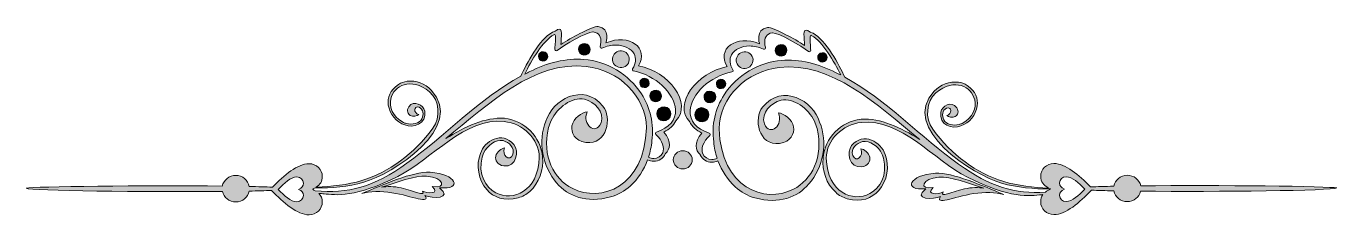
# Model space of a CAD drawing. Header units: inches. Extents: x -637 to 1232, y 286 to 555.
import ezdxf

# ---------------------------------------------------------------- set-up
doc = ezdxf.new("R2010")
doc.units = ezdxf.units.IN
doc.header["$MEASUREMENT"] = 0
doc.layers.add('图层 1', color=7, linetype='Continuous')

# ---------------------------------------------------------------- blocks, each defined once
blk = doc.blocks.new('block 2')
at = {"layer": '图层 1', "true_color": 0xffffff}
h = blk.add_hatch(color=7, dxfattribs=at)
h.dxf.hatch_style = 2
edge = h.paths.add_edge_path()
edge.add_spline(control_points=[(289.5, 420.1), (313.4, 445.5), (279.7, 490.6), (236.1, 499), (251.8, 523.5), (223.3, 546), (189.8, 531.4), (189.8, 531.4), (196.6, 552.2), (178.5, 554.7), (174.3, 555.3), (163.4, 550.5), (152.5, 544.7), (143.2, 540.1), (132.8, 534.1), (125.5, 529.3), (125.9, 539.1), (129, 554.9), (120.8, 550.5), (119.4, 549.7), (117.9, 548.7), (116.4, 547.6), (115.5, 547.5), (114.4, 547.3), (113.3, 546.7), (95.5, 537), (75.9, 501.4), (68.4, 484.1), (10.4, 453), (-42.3, 396.3), (-94.1, 360), (-141.1, 325.5), (-178.6, 316.2), (-224.9, 320.5), (-226.1, 321.2), (-227.4, 322), (-228.8, 322.7), (-227.5, 323.3), (-226.3, 324), (-225.2, 324.6), (-201.5, 324.2), (-178.2, 326.4), (-155.6, 332.7), (-115.8, 343.7), (-8.9, 411.7), (-59.5, 464), (-68.2, 473), (-81.3, 478.4), (-93.9, 476.8), (-98.3, 476.2), (-102.6, 474.6), (-106.3, 472.2), (-118.5, 463.9), (-122.2, 453.1), (-120.7, 442.8), (-119, 430.5), (-109.2, 418.1), (-97.3, 414.5), (-97.3, 414.5), (-97.3, 414.5), (-97.3, 414.5), (-85.5, 408.9), (-65.6, 416.1), (-68.8, 434.1), (-70.2, 442.4), (-84.4, 450.9), (-91.5, 440.4), (-95.2, 434.8), (-92.7, 429.8), (-89.5, 427.8), (-85.6, 425.4), (-79.4, 427.2), (-77.3, 429.2), (-85, 431.6), (-85, 442.2), (-76.9, 439.7), (-70.5, 437), (-70.1, 428.7), (-72.8, 423.2), (-76.5, 416.5), (-86.8, 414.4), (-95, 416.4), (-96.4, 416.9), (-97.8, 417.4), (-99.1, 418), (-114.7, 426), (-119.9, 440.1), (-117.1, 451.8), (-112.7, 470.3), (-89, 483.5), (-61.8, 461.8), (-47.8, 449.1), (-46, 425.3), (-57.2, 409.8), (-84.4, 372.4), (-119.4, 347.5), (-158.4, 335.2), (-179.2, 328.7), (-201.6, 326.8), (-223.5, 325.7), (-217.8, 329.4), (-214.9, 333.7), (-214.9, 340.9), (-214.9, 350.9), (-223.2, 359.1), (-233.5, 359.1), (-251, 359.1), (-268.5, 342.9), (-286.1, 325.7), (-295.4, 326.1), (-306.6, 326.4), (-319.1, 326.7), (-320.7, 335.6), (-328.6, 342.4), (-338.3, 342.4), (-347.8, 342.4), (-355.7, 335.9), (-357.5, 327.2), (-467.1, 328.4), (-627.6, 326.7), (-637.2, 324.1), (-630.8, 320.5), (-468.2, 318.5), (-357.4, 319.6), (-355.6, 311), (-347.7, 304.6), (-338.3, 304.6), (-328.7, 304.6), (-320.8, 311.3), (-319.1, 320.1), (-307.2, 320.3), (-296.5, 320.6), (-287.5, 321), (-269.5, 303.3), (-251.5, 286.2), (-233.5, 286.2), (-223.2, 286.2), (-214.9, 294.4), (-214.9, 304.5), (-214.9, 309.9), (-216.6, 313.7), (-219.9, 316.8), (-217.5, 316.6), (-215, 316.4), (-212.4, 316.2), (-212.5, 316.2), (-212.6, 316.2), (-212.8, 316.2), (-195.8, 314.2), (-167, 310.6), (-107, 341.1), (-58.3, 366), (-11.2, 425.7), (44.4, 419.4), (71.5, 416.4), (94.1, 395), (94.7, 368.2), (93, 318.7), (56.8, 305.3), (32.7, 317.7), (17.5, 325.5), (7.1, 344.2), (13, 368.5), (13.6, 370.4), (14.3, 372.4), (15.1, 374.4), (20.4, 385.1), (32.3, 394.3), (43, 392), (51.5, 389.8), (59.9, 381.8), (56.9, 372.3), (52.1, 361.3), (40.7, 371.2), (45.2, 381.7), (41.1, 381.3), (33.5, 376.2), (32.5, 369.8), (31.7, 364.4), (34.7, 357.1), (44.2, 356), (62.1, 353.8), (66.1, 377.1), (58.4, 386.3), (41.9, 406.4), (15.8, 391.6), (10.8, 373.8), (3.7, 357.5), (8, 335.5), (19.8, 322.2), (29.4, 311), (44.5, 305), (64.7, 310.5), (70.8, 312.2), (76.5, 315.4), (81.2, 319.6), (94.6, 331.7), (100.9, 350.9), (99.3, 368.6), (96.6, 397.5), (74.1, 420.6), (45, 423.9), (16.7, 425.6), (-10.7, 412.5), (-38.8, 394.9), (23.4, 445.5), (87.2, 506.2), (161.6, 497.9), (207.8, 492.7), (246.5, 456.2), (247.6, 410.2), (244.6, 325.8), (182.8, 302.8), (141.5, 324.1), (115.6, 337.4), (97.8, 369.3), (107.8, 410.8), (108.8, 414.1), (110.1, 417.5), (111.5, 420.9), (120.6, 439.2), (140.9, 455), (159.1, 451), (173.6, 447.3), (188.1, 433.5), (182.9, 417.3), (174.6, 398.5), (155.2, 415.4), (162.9, 433.3), (155.9, 432.6), (142.9, 424), (141.3, 413), (139.8, 403.9), (145, 391.4), (161.1, 389.4), (191.8, 385.7), (198.6, 425.5), (185.5, 441.3), (157.3, 475.6), (112.7, 450.2), (104.2, 419.8), (104.2, 419.8), (104.2, 419.8), (104.2, 419.8), (92, 392), (99.3, 354.4), (119.4, 331.7), (135.9, 312.6), (161.8, 302.3), (196.3, 311.8), (206.7, 314.6), (216.4, 320.1), (224.4, 327.3), (235.6, 337.4), (243.9, 350.4), (249.1, 364.6), (251.9, 363.3), (254.9, 362.6), (257.9, 362.6), (265.2, 362.6), (271.7, 366.7), (274.4, 373.2), (274.5, 373.3), (274.5, 373.4), (274.5, 373.6), (281.5, 379), (283.7, 390.5), (272.3, 404.3), (280.3, 408.4), (286.1, 413.7), (289.5, 420.1)], knot_values=[0, 0, 0, 0, 1, 1, 1, 2, 2, 2, 3, 3, 3, 4, 4, 4, 5, 5, 5, 6, 6, 6, 7, 7, 7, 8, 8, 8, 9, 9, 9, 10, 10, 10, 11, 11, 11, 12, 12, 12, 13, 13, 13, 14, 14, 14, 15, 15, 15, 16, 16, 16, 17, 17, 17, 18, 18, 18, 19, 19, 19, 20, 20, 20, 21, 21, 21, 22, 22, 22, 23, 23, 23, 24, 24, 24, 25, 25, 25, 26, 26, 26, 27, 27, 27, 28, 28, 28, 29, 29, 29, 30, 30, 30, 31, 31, 31, 32, 32, 32, 33, 33, 33, 34, 34, 34, 35, 35, 35, 36, 36, 36, 37, 37, 37, 38, 38, 38, 39, 39, 39, 40, 40, 40, 41, 41, 41, 42, 42, 42, 43, 43, 43, 44, 44, 44, 45, 45, 45, 46, 46, 46, 47, 47, 47, 48, 48, 48, 49, 49, 49, 50, 50, 50, 51, 51, 51, 52, 52, 52, 53, 53, 53, 54, 54, 54, 55, 55, 55, 56, 56, 56, 57, 57, 57, 58, 58, 58, 59, 59, 59, 60, 60, 60, 61, 61, 61, 62, 62, 62, 63, 63, 63, 64, 64, 64, 65, 65, 65, 66, 66, 66, 67, 67, 67, 68, 68, 68, 69, 69, 69, 70, 70, 70, 71, 71, 71, 72, 72, 72, 73, 73, 73, 74, 74, 74, 75, 75, 75, 76, 76, 76, 77, 77, 77, 78, 78, 78, 79, 79, 79, 80, 80, 80, 81, 81, 81, 82, 82, 82, 83, 83, 83, 84, 84, 84, 85, 85, 85, 86, 86, 86, 87, 87, 87, 88, 88, 88, 89, 89, 89, 90, 90, 90, 90], degree=3, periodic=1)
edge = h.paths.add_edge_path()
edge.add_spline(control_points=[(-241.9, 313.6), (-241.9, 308.8), (-246, 304.8), (-251, 304.8), (-260, 304.8), (-269, 313.6), (-278, 322.5), (-269, 331.3), (-260, 340.2), (-251, 340.2), (-246, 340.2), (-241.9, 336.2), (-241.9, 331.3), (-241.9, 326.9), (-244.2, 324.7), (-248.7, 322.5), (-244.2, 320.3), (-241.9, 318.1), (-241.9, 313.6)], knot_values=[0, 0, 0, 0, 1, 1, 1, 2, 2, 2, 3, 3, 3, 4, 4, 4, 5, 5, 5, 6, 6, 6, 6], degree=3, periodic=1)
edge = h.paths.add_edge_path()
edge.add_spline(control_points=[(261.8, 404.3), (261.1, 404.1), (260.6, 403.5), (260.4, 402.9), (260.3, 402.2), (260.5, 401.5), (261, 401), (270.2, 391.6), (273.8, 382), (270.7, 374.7), (268.7, 369.8), (263.6, 366.5), (257.9, 366.5), (255.4, 366.5), (252.8, 367.2), (250.4, 368.4), (252.9, 376), (254.5, 383.8), (255.3, 391.7), (258.4, 415.6), (253.3, 438.9), (240.3, 459), (222.3, 486.7), (190.9, 505.5), (158.3, 507.9), (133.4, 509.8), (105.1, 503.2), (81.2, 490.5), (78.8, 489.4), (76.4, 488.2), (74.1, 487.1), (82.9, 505.9), (100.4, 535.1), (115.2, 543.1), (116.1, 543.6), (116.5, 543.7), (116.9, 543.6), (118.4, 542), (117.8, 534.6), (117.4, 529.7), (117.1, 527.1), (116.9, 524.5), (116.9, 522.3), (116.9, 521.5), (117.3, 520.8), (118, 520.5), (118.7, 520.1), (119.5, 520.2), (120.1, 520.7), (129.9, 528.6), (162.5, 547.2), (171.1, 547.2), (171.3, 547.2), (171.5, 547.2), (171.6, 547.1), (175.8, 546.5), (178.8, 544.8), (180.5, 542.1), (184.4, 536), (181.4, 526.5), (181.3, 526.4), (181.1, 525.7), (181.3, 524.8), (181.9, 524.3), (182.5, 523.8), (183.3, 523.6), (184, 524), (190.8, 526.9), (197.6, 528.4), (204.2, 528.4), (215.7, 528.4), (225.5, 523.6), (229.8, 515.8), (233.3, 509.5), (232.6, 501.9), (227.8, 494.5), (227.5, 493.9), (227.4, 493.2), (227.7, 492.6), (227.9, 492), (228.5, 491.6), (229.1, 491.4), (260, 485.5), (287.3, 460.3), (288.9, 436.3), (289.8, 421.7), (280.2, 410.3), (261.8, 404.3)], knot_values=[0, 0, 0, 0, 1, 1, 1, 2, 2, 2, 3, 3, 3, 4, 4, 4, 5, 5, 5, 6, 6, 6, 7, 7, 7, 8, 8, 8, 9, 9, 9, 10, 10, 10, 11, 11, 11, 12, 12, 12, 13, 13, 13, 14, 14, 14, 15, 15, 15, 16, 16, 16, 17, 17, 17, 18, 18, 18, 19, 19, 19, 20, 20, 20, 21, 21, 21, 22, 22, 22, 23, 23, 23, 24, 24, 24, 25, 25, 25, 26, 26, 26, 27, 27, 27, 28, 28, 28, 29, 29, 29, 29], degree=3, periodic=1)
h = blk.add_hatch(color=7, dxfattribs=at)
h.dxf.hatch_style = 2
edge = h.paths.add_edge_path()
edge.add_spline(control_points=[(1232.2, 324.5), (1222.6, 327), (1062.1, 328.7), (952.5, 327.6), (950.7, 336.2), (942.8, 342.7), (933.3, 342.7), (923.6, 342.7), (915.7, 335.9), (914.1, 327), (901.6, 326.8), (890.4, 326.4), (881.1, 326.1), (863.5, 343.2), (846, 359.4), (828.5, 359.4), (818.2, 359.4), (809.9, 351.3), (809.9, 341.2), (809.9, 333), (813.7, 328.5), (821.2, 324.4), (799.7, 325.4), (777.6, 327.4), (757.1, 333.8), (718, 346.1), (683, 371), (655.8, 408.5), (644.6, 423.9), (646.4, 447.7), (660.4, 460.4), (687.6, 482.1), (711.3, 469), (715.8, 450.4), (718.6, 438.8), (713.4, 424.6), (697.7, 416.6), (696.4, 416.1), (695.1, 415.5), (693.6, 415.1), (685.5, 413), (675.1, 415.1), (671.5, 421.9), (668.7, 427.4), (669.1, 435.6), (675.6, 438.3), (683.7, 440.8), (683.6, 430.2), (675.9, 427.8), (678.1, 425.8), (684.2, 424.1), (688.1, 426.5), (691.3, 428.5), (693.8, 433.4), (690.1, 439), (683, 449.6), (668.8, 441), (667.4, 432.7), (664.3, 414.7), (684.1, 407.6), (695.9, 413.1), (695.9, 413.1), (695.9, 413.1), (695.9, 413.1), (707.9, 416.7), (717.6, 429.1), (719.3, 441.5), (720.9, 451.7), (717.1, 462.6), (704.9, 470.8), (701.2, 473.3), (696.9, 474.8), (692.5, 475.4), (679.9, 477), (666.8, 471.6), (658.1, 462.6), (607.6, 410.3), (714.4, 342.4), (754.2, 331.3), (776.7, 325.1), (799.8, 322.9), (823.4, 323.2), (823.5, 323.2), (823.7, 323.1), (823.8, 323), (820.9, 321.6), (818.6, 320.2), (816.6, 318.6), (773.5, 315.9), (737.4, 325.9), (692.8, 358.7), (640.9, 394.9), (588.3, 451.6), (530.3, 482.7), (522.8, 500), (503.2, 535.6), (485.3, 545.3), (484.2, 545.9), (483.2, 546.2), (482.2, 546.2), (480.7, 547.3), (479.2, 548.3), (477.8, 549.1), (469.6, 553.5), (472.7, 537.8), (473.1, 528), (465.8, 532.7), (455.6, 538.7), (446.3, 543.2), (435.3, 549.1), (424.4, 553.9), (420.2, 553.4), (402.1, 550.8), (408.8, 530), (408.8, 530), (375.3, 544.6), (346.8, 522.2), (362.6, 497.6), (319, 489.3), (285.2, 444.1), (309.2, 418.7), (312.5, 412.3), (318.3, 407), (326.4, 402.9), (314.9, 389.2), (317.1, 377.6), (324.1, 372.2), (324.2, 372.1), (324.2, 371.9), (324.2, 371.8), (326.9, 365.4), (333.4, 361.2), (340.7, 361.2), (340.7, 361.2), (340.7, 361.2), (340.7, 361.2), (343.7, 361.2), (346.7, 361.9), (349.5, 363.2), (354.8, 349.1), (363.1, 336), (374.2, 325.9), (382.2, 318.7), (391.9, 313.2), (402.3, 310.4), (436.9, 300.9), (462.8, 311.2), (479.2, 330.3), (499.4, 353), (506.6, 390.6), (494.5, 418.4), (494.5, 418.4), (494.5, 418.4), (494.5, 418.4), (486, 448.9), (441.3, 474.2), (413.1, 439.9), (400.1, 424.1), (406.8, 384.4), (437.5, 388.1), (453.7, 390), (458.8, 402.5), (457.4, 411.6), (455.7, 422.6), (442.7, 431.2), (435.7, 431.9), (443.4, 414.1), (424, 397.1), (415.7, 416), (410.6, 432.1), (425.1, 445.9), (439.6, 449.6), (457.7, 453.6), (478.1, 437.9), (487.1, 419.6), (488.6, 416.1), (489.8, 412.8), (490.8, 409.4), (500.8, 368), (483, 336), (457.1, 322.7), (415.9, 301.5), (354.1, 324.4), (351.1, 408.9), (352.2, 454.8), (390.9, 491.3), (437, 496.5), (511.4, 504.8), (575.2, 444.2), (637.5, 393.6), (609.3, 411.2), (581.9, 424.2), (553.6, 422.6), (524.5, 419.3), (502.1, 396.1), (499.4, 367.2), (497.7, 349.6), (504.1, 330.4), (517.5, 318.3), (522.1, 314), (527.8, 310.8), (533.9, 309.2), (554.1, 303.6), (569.3, 309.7), (578.9, 320.9), (590.7, 334.1), (594.9, 356.1), (587.8, 372.4), (587.8, 372.4), (587.8, 372.4), (587.8, 372.4), (582.8, 390.2), (556.7, 405), (540.2, 385), (532.6, 375.7), (536.5, 352.5), (554.5, 354.6), (563.9, 355.8), (566.9, 363.1), (566.1, 368.4), (565.1, 374.8), (557.5, 379.9), (553.4, 380.3), (557.9, 369.8), (546.6, 359.9), (541.7, 371), (538.7, 380.4), (547.2, 388.5), (555.7, 390.6), (566.3, 393), (578.2, 383.8), (583.5, 373), (584.4, 371), (585.1, 369.1), (585.7, 367.1), (591.5, 342.9), (581.1, 324.2), (566, 316.4), (541.8, 303.9), (505.7, 317.4), (503.9, 366.8), (504.5, 393.7), (527.2, 415), (554.2, 418.1), (609.9, 424.3), (656.9, 364.6), (705.7, 339.8), (765.6, 309.2), (794.5, 312.8), (811.4, 314.9), (811.1, 314.9), (810.8, 314.9), (810.5, 314.9), (811.3, 314.9), (812.1, 314.9), (812.9, 315), (810.9, 312.3), (809.9, 309), (809.9, 304.8), (809.9, 294.7), (818.2, 286.6), (828.5, 286.6), (846.5, 286.6), (864.5, 303.7), (882.5, 321.3), (891.5, 321), (902.2, 320.7), (914.1, 320.4), (915.8, 311.7), (923.7, 305), (933.3, 305), (942.7, 305), (950.6, 311.4), (952.4, 319.9), (1063.2, 318.8), (1225.8, 320.8), (1232.2, 324.5)], knot_values=[0, 0, 0, 0, 1, 1, 1, 2, 2, 2, 3, 3, 3, 4, 4, 4, 5, 5, 5, 6, 6, 6, 7, 7, 7, 8, 8, 8, 9, 9, 9, 10, 10, 10, 11, 11, 11, 12, 12, 12, 13, 13, 13, 14, 14, 14, 15, 15, 15, 16, 16, 16, 17, 17, 17, 18, 18, 18, 19, 19, 19, 20, 20, 20, 21, 21, 21, 22, 22, 22, 23, 23, 23, 24, 24, 24, 25, 25, 25, 26, 26, 26, 27, 27, 27, 28, 28, 28, 29, 29, 29, 30, 30, 30, 31, 31, 31, 32, 32, 32, 33, 33, 33, 34, 34, 34, 35, 35, 35, 36, 36, 36, 37, 37, 37, 38, 38, 38, 39, 39, 39, 40, 40, 40, 41, 41, 41, 42, 42, 42, 43, 43, 43, 44, 44, 44, 45, 45, 45, 46, 46, 46, 47, 47, 47, 48, 48, 48, 49, 49, 49, 50, 50, 50, 51, 51, 51, 52, 52, 52, 53, 53, 53, 54, 54, 54, 55, 55, 55, 56, 56, 56, 57, 57, 57, 58, 58, 58, 59, 59, 59, 60, 60, 60, 61, 61, 61, 62, 62, 62, 63, 63, 63, 64, 64, 64, 65, 65, 65, 66, 66, 66, 67, 67, 67, 68, 68, 68, 69, 69, 69, 70, 70, 70, 71, 71, 71, 72, 72, 72, 73, 73, 73, 74, 74, 74, 75, 75, 75, 76, 76, 76, 77, 77, 77, 78, 78, 78, 79, 79, 79, 80, 80, 80, 81, 81, 81, 82, 82, 82, 83, 83, 83, 84, 84, 84, 85, 85, 85, 86, 86, 86, 87, 87, 87, 88, 88, 88, 89, 89, 89, 90, 90, 90, 91, 91, 91, 92, 92, 92, 92], degree=3, periodic=1)
edge = h.paths.add_edge_path()
edge.add_spline(control_points=[(340.7, 365.2), (340.7, 365.2), (340.7, 365.2), (340.7, 365.2), (335, 365.2), (330, 368.4), (327.9, 373.3), (324.8, 380.7), (328.4, 390.3), (337.7, 399.6), (338.2, 400.1), (338.4, 400.8), (338.2, 401.5), (338, 402.2), (337.5, 402.7), (336.9, 402.9), (318.5, 408.9), (308.9, 420.3), (309.8, 434.9), (311.3, 458.9), (338.6, 484.1), (369.5, 490.1), (370.1, 490.2), (370.7, 490.6), (371, 491.2), (371.2, 491.9), (371.2, 492.6), (370.8, 493.1), (366.1, 500.5), (365.4, 508.1), (368.9, 514.5), (373.1, 522.2), (382.9, 527.1), (394.4, 527.1), (401, 527.1), (407.8, 525.6), (414.6, 522.6), (415.3, 522.3), (416.2, 522.4), (416.7, 522.9), (417.3, 523.5), (417.5, 524.3), (417.3, 525), (417.3, 525.1), (414.3, 534.6), (418.1, 540.7), (419.8, 543.5), (422.8, 545.2), (427, 545.8), (427.1, 545.8), (427.3, 545.8), (427.5, 545.8), (436.2, 545.8), (468.7, 527.2), (478.5, 519.3), (479.1, 518.9), (479.9, 518.8), (480.6, 519.1), (481.3, 519.4), (481.8, 520.2), (481.8, 520.9), (481.7, 523.1), (481.5, 525.7), (481.3, 528.4), (480.9, 533.3), (480.2, 540.6), (481.9, 542.3), (482.1, 542.3), (482.5, 542.2), (483.4, 541.8), (498.2, 533.8), (515.7, 504.5), (524.6, 485.7), (522.2, 486.9), (519.8, 488), (517.4, 489.1), (493.6, 501.8), (465.2, 508.5), (440.3, 506.6), (407.7, 504.1), (376.3, 485.4), (358.4, 457.6), (345.3, 437.5), (340.3, 414.2), (343.4, 390.2), (344.1, 382.4), (345.7, 374.6), (348.2, 367.1), (345.8, 365.9), (343.3, 365.2), (340.7, 365.2)], knot_values=[0, 0, 0, 0, 1, 1, 1, 2, 2, 2, 3, 3, 3, 4, 4, 4, 5, 5, 5, 6, 6, 6, 7, 7, 7, 8, 8, 8, 9, 9, 9, 10, 10, 10, 11, 11, 11, 12, 12, 12, 13, 13, 13, 14, 14, 14, 15, 15, 15, 16, 16, 16, 17, 17, 17, 18, 18, 18, 19, 19, 19, 20, 20, 20, 21, 21, 21, 22, 22, 22, 23, 23, 23, 24, 24, 24, 25, 25, 25, 26, 26, 26, 27, 27, 27, 28, 28, 28, 29, 29, 29, 30, 30, 30, 30], degree=3, periodic=1)
edge = h.paths.add_edge_path()
edge.add_spline(control_points=[(846, 305.2), (841, 305.2), (836.9, 309.1), (836.9, 314), (836.9, 318.4), (839.2, 320.6), (843.7, 322.8), (839.2, 325), (836.9, 327.2), (836.9, 331.7), (836.9, 336.5), (841, 340.5), (846, 340.5), (855, 340.5), (864, 331.7), (873, 322.8), (864, 314), (855, 305.2), (846, 305.2)], knot_values=[0, 0, 0, 0, 1, 1, 1, 2, 2, 2, 3, 3, 3, 4, 4, 4, 5, 5, 5, 6, 6, 6, 6], degree=3, periodic=1)
h = blk.add_hatch(color=7, dxfattribs=at)
h.dxf.hatch_style = 2
edge = h.paths.add_edge_path()
edge.add_spline(control_points=[(159.7, 530.7), (155, 531), (151, 527.6), (150.7, 522.9), (150.3, 518.3), (153.8, 514.3), (158.4, 514), (163, 513.6), (167, 517.1), (167.4, 521.7), (167.7, 526.3), (164.3, 530.3), (159.7, 530.7)], knot_values=[0, 0, 0, 0, 1, 1, 1, 2, 2, 2, 3, 3, 3, 4, 4, 4, 4], degree=3, periodic=1)
h = blk.add_hatch(color=7, dxfattribs=at)
h.dxf.hatch_style = 2
edge = h.paths.add_edge_path()
edge.add_spline(control_points=[(440.2, 512.6), (444.8, 513), (448.3, 517), (447.9, 521.6), (447.6, 526.2), (443.6, 529.7), (439, 529.3), (434.4, 529), (430.9, 524.9), (431.3, 520.3), (431.6, 515.7), (435.6, 512.3), (440.2, 512.6)], knot_values=[0, 0, 0, 0, 1, 1, 1, 2, 2, 2, 3, 3, 3, 4, 4, 4, 4], degree=3, periodic=1)
h = blk.add_hatch(color=7, dxfattribs=at)
h.dxf.hatch_style = 2
edge = h.paths.add_edge_path()
edge.add_spline(control_points=[(100.6, 518.9), (96.9, 519.1), (93.7, 516.4), (93.5, 512.7), (93.2, 509), (95.9, 505.8), (99.6, 505.5), (103.3, 505.2), (106.5, 508), (106.8, 511.7), (107.1, 515.4), (104.3, 518.6), (100.6, 518.9)], knot_values=[0, 0, 0, 0, 1, 1, 1, 2, 2, 2, 3, 3, 3, 4, 4, 4, 4], degree=3, periodic=1)
h = blk.add_hatch(color=7, dxfattribs=at)
h.dxf.hatch_style = 2
edge = h.paths.add_edge_path()
edge.add_spline(control_points=[(212, 520.1), (205.4, 520.6), (199.6, 515.7), (199.1, 509.1), (198.7, 502.5), (203.6, 496.8), (210.2, 496.3), (216.8, 495.8), (222.5, 500.7), (223, 507.3), (223.5, 513.9), (218.5, 519.7), (212, 520.1)], knot_values=[0, 0, 0, 0, 1, 1, 1, 2, 2, 2, 3, 3, 3, 4, 4, 4, 4], degree=3, periodic=1)
h = blk.add_hatch(color=7, dxfattribs=at)
h.dxf.hatch_style = 2
edge = h.paths.add_edge_path()
edge.add_spline(control_points=[(388.4, 494.9), (395, 495.4), (400, 501.2), (399.5, 507.7), (399, 514.3), (393.3, 519.3), (386.7, 518.8), (380.1, 518.3), (375.2, 512.5), (375.6, 506), (376.1, 499.4), (381.9, 494.4), (388.4, 494.9)], knot_values=[0, 0, 0, 0, 1, 1, 1, 2, 2, 2, 3, 3, 3, 4, 4, 4, 4], degree=3, periodic=1)
h = blk.add_hatch(color=7, dxfattribs=at)
h.dxf.hatch_style = 2
edge = h.paths.add_edge_path()
edge.add_spline(control_points=[(499, 504.1), (502.7, 504.4), (505.5, 507.6), (505.2, 511.3), (504.9, 515), (501.7, 517.8), (498, 517.5), (494.3, 517.2), (491.5, 514), (491.8, 510.3), (492.1, 506.6), (495.3, 503.8), (499, 504.1)], knot_values=[0, 0, 0, 0, 1, 1, 1, 2, 2, 2, 3, 3, 3, 4, 4, 4, 4], degree=3, periodic=1)
h = blk.add_hatch(color=7, dxfattribs=at)
h.dxf.hatch_style = 2
edge = h.paths.add_edge_path()
edge.add_spline(control_points=[(245.2, 481), (241.5, 481.3), (238.3, 478.5), (238, 474.8), (237.7, 471.1), (240.5, 467.9), (244.2, 467.7), (247.9, 467.4), (251.1, 470.1), (251.4, 473.8), (251.7, 477.5), (248.9, 480.7), (245.2, 481)], knot_values=[0, 0, 0, 0, 1, 1, 1, 2, 2, 2, 3, 3, 3, 4, 4, 4, 4], degree=3, periodic=1)
h = blk.add_hatch(color=7, dxfattribs=at)
h.dxf.hatch_style = 2
edge = h.paths.add_edge_path()
edge.add_spline(control_points=[(354.4, 466.3), (358.1, 466.6), (360.9, 469.8), (360.6, 473.5), (360.3, 477.2), (357.1, 479.9), (353.4, 479.6), (349.7, 479.4), (347, 476.2), (347.2, 472.5), (347.5, 468.8), (350.7, 466), (354.4, 466.3)], knot_values=[0, 0, 0, 0, 1, 1, 1, 2, 2, 2, 3, 3, 3, 4, 4, 4, 4], degree=3, periodic=1)
h = blk.add_hatch(color=7, dxfattribs=at)
h.dxf.hatch_style = 2
edge = h.paths.add_edge_path()
edge.add_spline(control_points=[(269, 455.2), (269.4, 459.8), (265.9, 463.8), (261.3, 464.2), (256.7, 464.5), (252.7, 461), (252.3, 456.4), (252, 451.8), (255.5, 447.8), (260.1, 447.5), (264.7, 447.1), (268.7, 450.6), (269, 455.2)], knot_values=[0, 0, 0, 0, 1, 1, 1, 2, 2, 2, 3, 3, 3, 4, 4, 4, 4], degree=3, periodic=1)
h = blk.add_hatch(color=7, dxfattribs=at)
h.dxf.hatch_style = 2
edge = h.paths.add_edge_path()
edge.add_spline(control_points=[(346.3, 455.1), (346, 459.7), (341.9, 463.1), (337.3, 462.8), (332.7, 462.5), (329.3, 458.4), (329.6, 453.8), (329.9, 449.2), (334, 445.8), (338.6, 446.1), (343.2, 446.4), (346.6, 450.5), (346.3, 455.1)], knot_values=[0, 0, 0, 0, 1, 1, 1, 2, 2, 2, 3, 3, 3, 4, 4, 4, 4], degree=3, periodic=1)
h = blk.add_hatch(color=7, dxfattribs=at)
h.dxf.hatch_style = 2
edge = h.paths.add_edge_path()
edge.add_spline(control_points=[(273, 440.4), (267.5, 440.8), (262.6, 436.7), (262.2, 431.1), (261.8, 425.6), (266, 420.7), (271.5, 420.3), (277.1, 419.9), (281.9, 424.1), (282.4, 429.6), (282.8, 435.2), (278.6, 440), (273, 440.4)], knot_values=[0, 0, 0, 0, 1, 1, 1, 2, 2, 2, 3, 3, 3, 4, 4, 4, 4], degree=3, periodic=1)
h = blk.add_hatch(color=7, dxfattribs=at)
h.dxf.hatch_style = 2
edge = h.paths.add_edge_path()
edge.add_spline(control_points=[(325.6, 439.1), (320, 438.7), (315.9, 433.8), (316.3, 428.3), (316.7, 422.7), (321.5, 418.5), (327.1, 418.9), (332.6, 419.3), (336.8, 424.2), (336.4, 429.7), (336, 435.3), (331.2, 439.5), (325.6, 439.1)], knot_values=[0, 0, 0, 0, 1, 1, 1, 2, 2, 2, 3, 3, 3, 4, 4, 4, 4], degree=3, periodic=1)
h = blk.add_hatch(color=7, dxfattribs=at)
h.dxf.hatch_style = 2
edge = h.paths.add_edge_path()
edge.add_spline(control_points=[(299.3, 377.7), (291.9, 377.7), (285.8, 371.8), (285.8, 364.7), (285.8, 357.5), (291.9, 351.7), (299.3, 351.7), (306.7, 351.7), (312.8, 357.5), (312.8, 364.7), (312.8, 371.8), (306.7, 377.7), (299.3, 377.7)], knot_values=[0, 0, 0, 0, 1, 1, 1, 2, 2, 2, 3, 3, 3, 4, 4, 4, 4], degree=3, periodic=1)
h = blk.add_hatch(color=7, dxfattribs=at)
h.dxf.hatch_style = 2
edge = h.paths.add_edge_path()
edge.add_spline(control_points=[(-61.1, 346.9), (-86.7, 348.1), (-127.6, 329.1), (-158.6, 316.7), (-147.3, 319.4), (-131, 320.5), (-115.6, 317.8), (-86.3, 312.8), (-60.1, 301.1), (-68.4, 313.8), (-59, 309), (-27.4, 309), (-47.5, 324.9), (-13.8, 321), (-23.7, 345.1), (-61.1, 346.9)], knot_values=[0, 0, 0, 0, 1, 1, 1, 2, 2, 2, 3, 3, 3, 4, 4, 4, 5, 5, 5, 5], degree=3, periodic=1)
edge = h.paths.add_edge_path()
edge.add_spline(control_points=[(-58.1, 326.5), (-45.7, 315.4), (-66.2, 316.7), (-72.1, 320.1), (-67.2, 311.6), (-83.7, 320.2), (-102.5, 324.6), (-112.3, 326.9), (-123, 326.8), (-130.4, 325.5), (-109.6, 332.4), (-82.4, 342.3), (-66.1, 341.3), (-41.9, 339.8), (-36.4, 322.7), (-58.1, 326.5)], knot_values=[0, 0, 0, 0, 1, 1, 1, 2, 2, 2, 3, 3, 3, 4, 4, 4, 5, 5, 5, 5], degree=3, periodic=1)
h = blk.add_hatch(color=7, dxfattribs=at)
h.dxf.hatch_style = 2
edge = h.paths.add_edge_path()
edge.add_spline(control_points=[(659.7, 345.5), (622.4, 343.7), (612.4, 319.6), (646.1, 323.5), (626.1, 307.6), (657.6, 307.6), (667, 312.4), (658.7, 299.7), (684.9, 311.4), (714.2, 316.5), (729.6, 319.1), (746, 318), (757.2, 315.3), (726.2, 327.7), (685.3, 346.8), (659.7, 345.5)], knot_values=[0, 0, 0, 0, 1, 1, 1, 2, 2, 2, 3, 3, 3, 4, 4, 4, 5, 5, 5, 5], degree=3, periodic=1)
edge = h.paths.add_edge_path()
edge.add_spline(control_points=[(729, 324.1), (721.6, 325.4), (711, 325.5), (701.1, 323.2), (682.3, 318.8), (665.8, 310.2), (670.7, 318.8), (664.8, 315.3), (644.4, 314.1), (656.7, 325.2), (635.1, 321.3), (640.5, 338.4), (664.7, 339.9), (681, 340.9), (708.3, 331), (729, 324.1)], knot_values=[0, 0, 0, 0, 1, 1, 1, 2, 2, 2, 3, 3, 3, 4, 4, 4, 5, 5, 5, 5], degree=3, periodic=1)
at = {"layer": '图层 1', "lineweight": 0}
for points, knots in [([(289.5, 420.1), (313.4, 445.5), (279.7, 490.6), (236.1, 499), (251.8, 523.5), (223.3, 546), (189.8, 531.4), (189.8, 531.4), (196.6, 552.2), (178.5, 554.7), (174.3, 555.3), (163.4, 550.5), (152.5, 544.7), (143.2, 540.1), (132.8, 534.1), (125.5, 529.3), (125.9, 539.1), (129, 554.9), (120.8, 550.5), (119.4, 549.7), (117.9, 548.7), (116.4, 547.6), (115.5, 547.5), (114.4, 547.3), (113.3, 546.7), (95.5, 537), (75.9, 501.4), (68.4, 484.1), (10.4, 453), (-42.3, 396.3), (-94.1, 360), (-141.1, 325.5), (-178.6, 316.2), (-224.9, 320.5), (-226.1, 321.2), (-227.4, 322), (-228.8, 322.7), (-227.5, 323.3), (-226.3, 324), (-225.2, 324.6), (-201.5, 324.2), (-178.2, 326.4), (-155.6, 332.7), (-115.8, 343.7), (-8.9, 411.7), (-59.5, 464), (-68.2, 473), (-81.3, 478.4), (-93.9, 476.8), (-98.3, 476.2), (-102.6, 474.6), (-106.3, 472.2), (-118.5, 463.9), (-122.2, 453.1), (-120.7, 442.8), (-119, 430.5), (-109.2, 418.1), (-97.3, 414.5), (-97.3, 414.5), (-97.3, 414.5), (-97.3, 414.5), (-85.5, 408.9), (-65.6, 416.1), (-68.8, 434.1), (-70.2, 442.4), (-84.4, 450.9), (-91.5, 440.4), (-95.2, 434.8), (-92.7, 429.8), (-89.5, 427.8), (-85.6, 425.4), (-79.4, 427.2), (-77.3, 429.2), (-85, 431.6), (-85, 442.2), (-76.9, 439.7), (-70.5, 437), (-70.1, 428.7), (-72.8, 423.2), (-76.5, 416.5), (-86.8, 414.4), (-95, 416.4), (-96.4, 416.9), (-97.8, 417.4), (-99.1, 418), (-114.7, 426), (-119.9, 440.1), (-117.1, 451.8), (-112.7, 470.3), (-89, 483.5), (-61.8, 461.8), (-47.8, 449.1), (-46, 425.3), (-57.2, 409.8), (-84.4, 372.4), (-119.4, 347.5), (-158.4, 335.2), (-179.2, 328.7), (-201.6, 326.8), (-223.5, 325.7), (-217.8, 329.4), (-214.9, 333.7), (-214.9, 340.9), (-214.9, 350.9), (-223.2, 359.1), (-233.5, 359.1), (-251, 359.1), (-268.5, 342.9), (-286.1, 325.7), (-295.4, 326.1), (-306.6, 326.4), (-319.1, 326.7), (-320.7, 335.6), (-328.6, 342.4), (-338.3, 342.4), (-347.8, 342.4), (-355.7, 335.9), (-357.5, 327.2), (-467.1, 328.4), (-627.6, 326.7), (-637.2, 324.1), (-630.8, 320.5), (-468.2, 318.5), (-357.4, 319.6), (-355.6, 311), (-347.7, 304.6), (-338.3, 304.6), (-328.7, 304.6), (-320.8, 311.3), (-319.1, 320.1), (-307.2, 320.3), (-296.5, 320.6), (-287.5, 321), (-269.5, 303.3), (-251.5, 286.2), (-233.5, 286.2), (-223.2, 286.2), (-214.9, 294.4), (-214.9, 304.5), (-214.9, 309.9), (-216.6, 313.7), (-219.9, 316.8), (-217.5, 316.6), (-215, 316.4), (-212.4, 316.2), (-212.5, 316.2), (-212.6, 316.2), (-212.8, 316.2), (-195.8, 314.2), (-167, 310.6), (-107, 341.1), (-58.3, 366), (-11.2, 425.7), (44.4, 419.4), (71.5, 416.4), (94.1, 395), (94.7, 368.2), (93, 318.7), (56.8, 305.3), (32.7, 317.7), (17.5, 325.5), (7.1, 344.2), (13, 368.5), (13.6, 370.4), (14.3, 372.4), (15.1, 374.4), (20.4, 385.1), (32.3, 394.3), (43, 392), (51.5, 389.8), (59.9, 381.8), (56.9, 372.3), (52.1, 361.3), (40.7, 371.2), (45.2, 381.7), (41.1, 381.3), (33.5, 376.2), (32.5, 369.8), (31.7, 364.4), (34.7, 357.1), (44.2, 356), (62.1, 353.8), (66.1, 377.1), (58.4, 386.3), (41.9, 406.4), (15.8, 391.6), (10.8, 373.8), (3.7, 357.5), (8, 335.5), (19.8, 322.2), (29.4, 311), (44.5, 305), (64.7, 310.5), (70.8, 312.2), (76.5, 315.4), (81.2, 319.6), (94.6, 331.7), (100.9, 350.9), (99.3, 368.6), (96.6, 397.5), (74.1, 420.6), (45, 423.9), (16.7, 425.6), (-10.7, 412.5), (-38.8, 394.9), (23.4, 445.5), (87.2, 506.2), (161.6, 497.9), (207.8, 492.7), (246.5, 456.2), (247.6, 410.2), (244.6, 325.8), (182.8, 302.8), (141.5, 324.1), (115.6, 337.4), (97.8, 369.3), (107.8, 410.8), (108.8, 414.1), (110.1, 417.5), (111.5, 420.9), (120.6, 439.2), (140.9, 455), (159.1, 451), (173.6, 447.3), (188.1, 433.5), (182.9, 417.3), (174.6, 398.5), (155.2, 415.4), (162.9, 433.3), (155.9, 432.6), (142.9, 424), (141.3, 413), (139.8, 403.9), (145, 391.4), (161.1, 389.4), (191.8, 385.7), (198.6, 425.5), (185.5, 441.3), (157.3, 475.6), (112.7, 450.2), (104.2, 419.8), (104.2, 419.8), (104.2, 419.8), (104.2, 419.8), (92, 392), (99.3, 354.4), (119.4, 331.7), (135.9, 312.6), (161.8, 302.3), (196.3, 311.8), (206.7, 314.6), (216.4, 320.1), (224.4, 327.3), (235.6, 337.4), (243.9, 350.4), (249.1, 364.6), (251.9, 363.3), (254.9, 362.6), (257.9, 362.6), (265.2, 362.6), (271.7, 366.7), (274.4, 373.2), (274.5, 373.3), (274.5, 373.4), (274.5, 373.6), (281.5, 379), (283.7, 390.5), (272.3, 404.3), (280.3, 408.4), (286.1, 413.7), (289.5, 420.1)], [0, 0, 0, 0, 1, 1, 1, 2, 2, 2, 3, 3, 3, 4, 4, 4, 5, 5, 5, 6, 6, 6, 7, 7, 7, 8, 8, 8, 9, 9, 9, 10, 10, 10, 11, 11, 11, 12, 12, 12, 13, 13, 13, 14, 14, 14, 15, 15, 15, 16, 16, 16, 17, 17, 17, 18, 18, 18, 19, 19, 19, 20, 20, 20, 21, 21, 21, 22, 22, 22, 23, 23, 23, 24, 24, 24, 25, 25, 25, 26, 26, 26, 27, 27, 27, 28, 28, 28, 29, 29, 29, 30, 30, 30, 31, 31, 31, 32, 32, 32, 33, 33, 33, 34, 34, 34, 35, 35, 35, 36, 36, 36, 37, 37, 37, 38, 38, 38, 39, 39, 39, 40, 40, 40, 41, 41, 41, 42, 42, 42, 43, 43, 43, 44, 44, 44, 45, 45, 45, 46, 46, 46, 47, 47, 47, 48, 48, 48, 49, 49, 49, 50, 50, 50, 51, 51, 51, 52, 52, 52, 53, 53, 53, 54, 54, 54, 55, 55, 55, 56, 56, 56, 57, 57, 57, 58, 58, 58, 59, 59, 59, 60, 60, 60, 61, 61, 61, 62, 62, 62, 63, 63, 63, 64, 64, 64, 65, 65, 65, 66, 66, 66, 67, 67, 67, 68, 68, 68, 69, 69, 69, 70, 70, 70, 71, 71, 71, 72, 72, 72, 73, 73, 73, 74, 74, 74, 75, 75, 75, 76, 76, 76, 77, 77, 77, 78, 78, 78, 79, 79, 79, 80, 80, 80, 81, 81, 81, 82, 82, 82, 83, 83, 83, 84, 84, 84, 85, 85, 85, 86, 86, 86, 87, 87, 87, 88, 88, 88, 89, 89, 89, 90, 90, 90, 90]), ([(261.8, 404.3), (261.1, 404.1), (260.6, 403.5), (260.4, 402.9), (260.3, 402.2), (260.5, 401.5), (261, 401), (270.2, 391.6), (273.8, 382), (270.7, 374.7), (268.7, 369.8), (263.6, 366.5), (257.9, 366.5), (255.4, 366.5), (252.8, 367.2), (250.4, 368.4), (252.9, 376), (254.5, 383.8), (255.3, 391.7), (258.4, 415.6), (253.3, 438.9), (240.3, 459), (222.3, 486.7), (190.9, 505.5), (158.3, 507.9), (133.4, 509.8), (105.1, 503.2), (81.2, 490.5), (78.8, 489.4), (76.4, 488.2), (74.1, 487.1), (82.9, 505.9), (100.4, 535.1), (115.2, 543.1), (116.1, 543.6), (116.5, 543.7), (116.9, 543.6), (118.4, 542), (117.8, 534.6), (117.4, 529.7), (117.1, 527.1), (116.9, 524.5), (116.9, 522.3), (116.9, 521.5), (117.3, 520.8), (118, 520.5), (118.7, 520.1), (119.5, 520.2), (120.1, 520.7), (129.9, 528.6), (162.5, 547.2), (171.1, 547.2), (171.3, 547.2), (171.5, 547.2), (171.6, 547.1), (175.8, 546.5), (178.8, 544.8), (180.5, 542.1), (184.4, 536), (181.4, 526.5), (181.3, 526.4), (181.1, 525.7), (181.3, 524.8), (181.9, 524.3), (182.5, 523.8), (183.3, 523.6), (184, 524), (190.8, 526.9), (197.6, 528.4), (204.2, 528.4), (215.7, 528.4), (225.5, 523.6), (229.8, 515.8), (233.3, 509.5), (232.6, 501.9), (227.8, 494.5), (227.5, 493.9), (227.4, 493.2), (227.7, 492.6), (227.9, 492), (228.5, 491.6), (229.1, 491.4), (260, 485.5), (287.3, 460.3), (288.9, 436.3), (289.8, 421.7), (280.2, 410.3), (261.8, 404.3)], [0, 0, 0, 0, 1, 1, 1, 2, 2, 2, 3, 3, 3, 4, 4, 4, 5, 5, 5, 6, 6, 6, 7, 7, 7, 8, 8, 8, 9, 9, 9, 10, 10, 10, 11, 11, 11, 12, 12, 12, 13, 13, 13, 14, 14, 14, 15, 15, 15, 16, 16, 16, 17, 17, 17, 18, 18, 18, 19, 19, 19, 20, 20, 20, 21, 21, 21, 22, 22, 22, 23, 23, 23, 24, 24, 24, 25, 25, 25, 26, 26, 26, 27, 27, 27, 28, 28, 28, 29, 29, 29, 29]), ([(1232.2, 324.5), (1222.6, 327), (1062.1, 328.7), (952.5, 327.6), (950.7, 336.2), (942.8, 342.7), (933.3, 342.7), (923.6, 342.7), (915.7, 335.9), (914.1, 327), (901.6, 326.8), (890.4, 326.4), (881.1, 326.1), (863.5, 343.2), (846, 359.4), (828.5, 359.4), (818.2, 359.4), (809.9, 351.3), (809.9, 341.2), (809.9, 333), (813.7, 328.5), (821.2, 324.4), (799.7, 325.4), (777.6, 327.4), (757.1, 333.8), (718, 346.1), (683, 371), (655.8, 408.5), (644.6, 423.9), (646.4, 447.7), (660.4, 460.4), (687.6, 482.1), (711.3, 469), (715.8, 450.4), (718.6, 438.8), (713.4, 424.6), (697.7, 416.6), (696.4, 416.1), (695.1, 415.5), (693.6, 415.1), (685.5, 413), (675.1, 415.1), (671.5, 421.9), (668.7, 427.4), (669.1, 435.6), (675.6, 438.3), (683.7, 440.8), (683.6, 430.2), (675.9, 427.8), (678.1, 425.8), (684.2, 424.1), (688.1, 426.5), (691.3, 428.5), (693.8, 433.4), (690.1, 439), (683, 449.6), (668.8, 441), (667.4, 432.7), (664.3, 414.7), (684.1, 407.6), (695.9, 413.1), (695.9, 413.1), (695.9, 413.1), (695.9, 413.1), (707.9, 416.7), (717.6, 429.1), (719.3, 441.5), (720.9, 451.7), (717.1, 462.6), (704.9, 470.8), (701.2, 473.3), (696.9, 474.8), (692.5, 475.4), (679.9, 477), (666.8, 471.6), (658.1, 462.6), (607.6, 410.3), (714.4, 342.4), (754.2, 331.3), (776.7, 325.1), (799.8, 322.9), (823.4, 323.2), (823.5, 323.2), (823.7, 323.1), (823.8, 323), (820.9, 321.6), (818.6, 320.2), (816.6, 318.6), (773.5, 315.9), (737.4, 325.9), (692.8, 358.7), (640.9, 394.9), (588.3, 451.6), (530.3, 482.7), (522.8, 500), (503.2, 535.6), (485.3, 545.3), (484.2, 545.9), (483.2, 546.2), (482.2, 546.2), (480.7, 547.3), (479.2, 548.3), (477.8, 549.1), (469.6, 553.5), (472.7, 537.8), (473.1, 528), (465.8, 532.7), (455.6, 538.7), (446.3, 543.2), (435.3, 549.1), (424.4, 553.9), (420.2, 553.4), (402.1, 550.8), (408.8, 530), (408.8, 530), (375.3, 544.6), (346.8, 522.2), (362.6, 497.6), (319, 489.3), (285.2, 444.1), (309.2, 418.7), (312.5, 412.3), (318.3, 407), (326.4, 402.9), (314.9, 389.2), (317.1, 377.6), (324.1, 372.2), (324.2, 372.1), (324.2, 371.9), (324.2, 371.8), (326.9, 365.4), (333.4, 361.2), (340.7, 361.2), (340.7, 361.2), (340.7, 361.2), (340.7, 361.2), (343.7, 361.2), (346.7, 361.9), (349.5, 363.2), (354.8, 349.1), (363.1, 336), (374.2, 325.9), (382.2, 318.7), (391.9, 313.2), (402.3, 310.4), (436.9, 300.9), (462.8, 311.2), (479.2, 330.3), (499.4, 353), (506.6, 390.6), (494.5, 418.4), (494.5, 418.4), (494.5, 418.4), (494.5, 418.4), (486, 448.9), (441.3, 474.2), (413.1, 439.9), (400.1, 424.1), (406.8, 384.4), (437.5, 388.1), (453.7, 390), (458.8, 402.5), (457.4, 411.6), (455.7, 422.6), (442.7, 431.2), (435.7, 431.9), (443.4, 414.1), (424, 397.1), (415.7, 416), (410.6, 432.1), (425.1, 445.9), (439.6, 449.6), (457.7, 453.6), (478.1, 437.9), (487.1, 419.6), (488.6, 416.1), (489.8, 412.8), (490.8, 409.4), (500.8, 368), (483, 336), (457.1, 322.7), (415.9, 301.5), (354.1, 324.4), (351.1, 408.9), (352.2, 454.8), (390.9, 491.3), (437, 496.5), (511.4, 504.8), (575.2, 444.2), (637.5, 393.6), (609.3, 411.2), (581.9, 424.2), (553.6, 422.6), (524.5, 419.3), (502.1, 396.1), (499.4, 367.2), (497.7, 349.6), (504.1, 330.4), (517.5, 318.3), (522.1, 314), (527.8, 310.8), (533.9, 309.2), (554.1, 303.6), (569.3, 309.7), (578.9, 320.9), (590.7, 334.1), (594.9, 356.1), (587.8, 372.4), (587.8, 372.4), (587.8, 372.4), (587.8, 372.4), (582.8, 390.2), (556.7, 405), (540.2, 385), (532.6, 375.7), (536.5, 352.5), (554.5, 354.6), (563.9, 355.8), (566.9, 363.1), (566.1, 368.4), (565.1, 374.8), (557.5, 379.9), (553.4, 380.3), (557.9, 369.8), (546.6, 359.9), (541.7, 371), (538.7, 380.4), (547.2, 388.5), (555.7, 390.6), (566.3, 393), (578.2, 383.8), (583.5, 373), (584.4, 371), (585.1, 369.1), (585.7, 367.1), (591.5, 342.9), (581.1, 324.2), (566, 316.4), (541.8, 303.9), (505.7, 317.4), (503.9, 366.8), (504.5, 393.7), (527.2, 415), (554.2, 418.1), (609.9, 424.3), (656.9, 364.6), (705.7, 339.8), (765.6, 309.2), (794.5, 312.8), (811.4, 314.9), (811.1, 314.9), (810.8, 314.9), (810.5, 314.9), (811.3, 314.9), (812.1, 314.9), (812.9, 315), (810.9, 312.3), (809.9, 309), (809.9, 304.8), (809.9, 294.7), (818.2, 286.6), (828.5, 286.6), (846.5, 286.6), (864.5, 303.7), (882.5, 321.3), (891.5, 321), (902.2, 320.7), (914.1, 320.4), (915.8, 311.7), (923.7, 305), (933.3, 305), (942.7, 305), (950.6, 311.4), (952.4, 319.9), (1063.2, 318.8), (1225.8, 320.8), (1232.2, 324.5)], [0, 0, 0, 0, 1, 1, 1, 2, 2, 2, 3, 3, 3, 4, 4, 4, 5, 5, 5, 6, 6, 6, 7, 7, 7, 8, 8, 8, 9, 9, 9, 10, 10, 10, 11, 11, 11, 12, 12, 12, 13, 13, 13, 14, 14, 14, 15, 15, 15, 16, 16, 16, 17, 17, 17, 18, 18, 18, 19, 19, 19, 20, 20, 20, 21, 21, 21, 22, 22, 22, 23, 23, 23, 24, 24, 24, 25, 25, 25, 26, 26, 26, 27, 27, 27, 28, 28, 28, 29, 29, 29, 30, 30, 30, 31, 31, 31, 32, 32, 32, 33, 33, 33, 34, 34, 34, 35, 35, 35, 36, 36, 36, 37, 37, 37, 38, 38, 38, 39, 39, 39, 40, 40, 40, 41, 41, 41, 42, 42, 42, 43, 43, 43, 44, 44, 44, 45, 45, 45, 46, 46, 46, 47, 47, 47, 48, 48, 48, 49, 49, 49, 50, 50, 50, 51, 51, 51, 52, 52, 52, 53, 53, 53, 54, 54, 54, 55, 55, 55, 56, 56, 56, 57, 57, 57, 58, 58, 58, 59, 59, 59, 60, 60, 60, 61, 61, 61, 62, 62, 62, 63, 63, 63, 64, 64, 64, 65, 65, 65, 66, 66, 66, 67, 67, 67, 68, 68, 68, 69, 69, 69, 70, 70, 70, 71, 71, 71, 72, 72, 72, 73, 73, 73, 74, 74, 74, 75, 75, 75, 76, 76, 76, 77, 77, 77, 78, 78, 78, 79, 79, 79, 80, 80, 80, 81, 81, 81, 82, 82, 82, 83, 83, 83, 84, 84, 84, 85, 85, 85, 86, 86, 86, 87, 87, 87, 88, 88, 88, 89, 89, 89, 90, 90, 90, 91, 91, 91, 92, 92, 92, 92]), ([(340.7, 365.2), (340.7, 365.2), (340.7, 365.2), (340.7, 365.2), (335, 365.2), (330, 368.4), (327.9, 373.3), (324.8, 380.7), (328.4, 390.3), (337.7, 399.6), (338.2, 400.1), (338.4, 400.8), (338.2, 401.5), (338, 402.2), (337.5, 402.7), (336.9, 402.9), (318.5, 408.9), (308.9, 420.3), (309.8, 434.9), (311.3, 458.9), (338.6, 484.1), (369.5, 490.1), (370.1, 490.2), (370.7, 490.6), (371, 491.2), (371.2, 491.9), (371.2, 492.6), (370.8, 493.1), (366.1, 500.5), (365.4, 508.1), (368.9, 514.5), (373.1, 522.2), (382.9, 527.1), (394.4, 527.1), (401, 527.1), (407.8, 525.6), (414.6, 522.6), (415.3, 522.3), (416.2, 522.4), (416.7, 522.9), (417.3, 523.5), (417.5, 524.3), (417.3, 525), (417.3, 525.1), (414.3, 534.6), (418.1, 540.7), (419.8, 543.5), (422.8, 545.2), (427, 545.8), (427.1, 545.8), (427.3, 545.8), (427.5, 545.8), (436.2, 545.8), (468.7, 527.2), (478.5, 519.3), (479.1, 518.9), (479.9, 518.8), (480.6, 519.1), (481.3, 519.4), (481.8, 520.2), (481.8, 520.9), (481.7, 523.1), (481.5, 525.7), (481.3, 528.4), (480.9, 533.3), (480.2, 540.6), (481.9, 542.3), (482.1, 542.3), (482.5, 542.2), (483.4, 541.8), (498.2, 533.8), (515.7, 504.5), (524.6, 485.7), (522.2, 486.9), (519.8, 488), (517.4, 489.1), (493.6, 501.8), (465.2, 508.5), (440.3, 506.6), (407.7, 504.1), (376.3, 485.4), (358.4, 457.6), (345.3, 437.5), (340.3, 414.2), (343.4, 390.2), (344.1, 382.4), (345.7, 374.6), (348.2, 367.1), (345.8, 365.9), (343.3, 365.2), (340.7, 365.2)], [0, 0, 0, 0, 1, 1, 1, 2, 2, 2, 3, 3, 3, 4, 4, 4, 5, 5, 5, 6, 6, 6, 7, 7, 7, 8, 8, 8, 9, 9, 9, 10, 10, 10, 11, 11, 11, 12, 12, 12, 13, 13, 13, 14, 14, 14, 15, 15, 15, 16, 16, 16, 17, 17, 17, 18, 18, 18, 19, 19, 19, 20, 20, 20, 21, 21, 21, 22, 22, 22, 23, 23, 23, 24, 24, 24, 25, 25, 25, 26, 26, 26, 27, 27, 27, 28, 28, 28, 29, 29, 29, 30, 30, 30, 30]), ([(159.7, 530.7), (155, 531), (151, 527.6), (150.7, 522.9), (150.3, 518.3), (153.8, 514.3), (158.4, 514), (163, 513.6), (167, 517.1), (167.4, 521.7), (167.7, 526.3), (164.3, 530.3), (159.7, 530.7)], [0, 0, 0, 0, 1, 1, 1, 2, 2, 2, 3, 3, 3, 4, 4, 4, 4]), ([(440.2, 512.6), (444.8, 513), (448.3, 517), (447.9, 521.6), (447.6, 526.2), (443.6, 529.7), (439, 529.3), (434.4, 529), (430.9, 524.9), (431.3, 520.3), (431.6, 515.7), (435.6, 512.3), (440.2, 512.6)], [0, 0, 0, 0, 1, 1, 1, 2, 2, 2, 3, 3, 3, 4, 4, 4, 4]), ([(100.6, 518.9), (96.9, 519.1), (93.7, 516.4), (93.5, 512.7), (93.2, 509), (95.9, 505.8), (99.6, 505.5), (103.3, 505.2), (106.5, 508), (106.8, 511.7), (107.1, 515.4), (104.3, 518.6), (100.6, 518.9)], [0, 0, 0, 0, 1, 1, 1, 2, 2, 2, 3, 3, 3, 4, 4, 4, 4]), ([(212, 520.1), (205.4, 520.6), (199.6, 515.7), (199.1, 509.1), (198.7, 502.5), (203.6, 496.8), (210.2, 496.3), (216.8, 495.8), (222.5, 500.7), (223, 507.3), (223.5, 513.9), (218.5, 519.7), (212, 520.1)], [0, 0, 0, 0, 1, 1, 1, 2, 2, 2, 3, 3, 3, 4, 4, 4, 4]), ([(388.4, 494.9), (395, 495.4), (400, 501.2), (399.5, 507.7), (399, 514.3), (393.3, 519.3), (386.7, 518.8), (380.1, 518.3), (375.2, 512.5), (375.6, 506), (376.1, 499.4), (381.9, 494.4), (388.4, 494.9)], [0, 0, 0, 0, 1, 1, 1, 2, 2, 2, 3, 3, 3, 4, 4, 4, 4]), ([(499, 504.1), (502.7, 504.4), (505.5, 507.6), (505.2, 511.3), (504.9, 515), (501.7, 517.8), (498, 517.5), (494.3, 517.2), (491.5, 514), (491.8, 510.3), (492.1, 506.6), (495.3, 503.8), (499, 504.1)], [0, 0, 0, 0, 1, 1, 1, 2, 2, 2, 3, 3, 3, 4, 4, 4, 4]), ([(245.2, 481), (241.5, 481.3), (238.3, 478.5), (238, 474.8), (237.7, 471.1), (240.5, 467.9), (244.2, 467.7), (247.9, 467.4), (251.1, 470.1), (251.4, 473.8), (251.7, 477.5), (248.9, 480.7), (245.2, 481)], [0, 0, 0, 0, 1, 1, 1, 2, 2, 2, 3, 3, 3, 4, 4, 4, 4]), ([(354.4, 466.3), (358.1, 466.6), (360.9, 469.8), (360.6, 473.5), (360.3, 477.2), (357.1, 479.9), (353.4, 479.6), (349.7, 479.4), (347, 476.2), (347.2, 472.5), (347.5, 468.8), (350.7, 466), (354.4, 466.3)], [0, 0, 0, 0, 1, 1, 1, 2, 2, 2, 3, 3, 3, 4, 4, 4, 4]), ([(269, 455.2), (269.4, 459.8), (265.9, 463.8), (261.3, 464.2), (256.7, 464.5), (252.7, 461), (252.3, 456.4), (252, 451.8), (255.5, 447.8), (260.1, 447.5), (264.7, 447.1), (268.7, 450.6), (269, 455.2)], [0, 0, 0, 0, 1, 1, 1, 2, 2, 2, 3, 3, 3, 4, 4, 4, 4]), ([(346.3, 455.1), (346, 459.7), (341.9, 463.1), (337.3, 462.8), (332.7, 462.5), (329.3, 458.4), (329.6, 453.8), (329.9, 449.2), (334, 445.8), (338.6, 446.1), (343.2, 446.4), (346.6, 450.5), (346.3, 455.1)], [0, 0, 0, 0, 1, 1, 1, 2, 2, 2, 3, 3, 3, 4, 4, 4, 4]), ([(273, 440.4), (267.5, 440.8), (262.6, 436.7), (262.2, 431.1), (261.8, 425.6), (266, 420.7), (271.5, 420.3), (277.1, 419.9), (281.9, 424.1), (282.4, 429.6), (282.8, 435.2), (278.6, 440), (273, 440.4)], [0, 0, 0, 0, 1, 1, 1, 2, 2, 2, 3, 3, 3, 4, 4, 4, 4]), ([(325.6, 439.1), (320, 438.7), (315.9, 433.8), (316.3, 428.3), (316.7, 422.7), (321.5, 418.5), (327.1, 418.9), (332.6, 419.3), (336.8, 424.2), (336.4, 429.7), (336, 435.3), (331.2, 439.5), (325.6, 439.1)], [0, 0, 0, 0, 1, 1, 1, 2, 2, 2, 3, 3, 3, 4, 4, 4, 4]), ([(299.3, 377.7), (291.9, 377.7), (285.8, 371.8), (285.8, 364.7), (285.8, 357.5), (291.9, 351.7), (299.3, 351.7), (306.7, 351.7), (312.8, 357.5), (312.8, 364.7), (312.8, 371.8), (306.7, 377.7), (299.3, 377.7)], [0, 0, 0, 0, 1, 1, 1, 2, 2, 2, 3, 3, 3, 4, 4, 4, 4]), ([(-241.9, 313.6), (-241.9, 308.8), (-246, 304.8), (-251, 304.8), (-260, 304.8), (-269, 313.6), (-278, 322.5), (-269, 331.3), (-260, 340.2), (-251, 340.2), (-246, 340.2), (-241.9, 336.2), (-241.9, 331.3), (-241.9, 326.9), (-244.2, 324.7), (-248.7, 322.5), (-244.2, 320.3), (-241.9, 318.1), (-241.9, 313.6)], [0, 0, 0, 0, 1, 1, 1, 2, 2, 2, 3, 3, 3, 4, 4, 4, 5, 5, 5, 6, 6, 6, 6]), ([(-61.1, 346.9), (-86.7, 348.1), (-127.6, 329.1), (-158.6, 316.7), (-147.3, 319.4), (-131, 320.5), (-115.6, 317.8), (-86.3, 312.8), (-60.1, 301.1), (-68.4, 313.8), (-59, 309), (-27.4, 309), (-47.5, 324.9), (-13.8, 321), (-23.7, 345.1), (-61.1, 346.9)], [0, 0, 0, 0, 1, 1, 1, 2, 2, 2, 3, 3, 3, 4, 4, 4, 5, 5, 5, 5]), ([(-58.1, 326.5), (-45.7, 315.4), (-66.2, 316.7), (-72.1, 320.1), (-67.2, 311.6), (-83.7, 320.2), (-102.5, 324.6), (-112.3, 326.9), (-123, 326.8), (-130.4, 325.5), (-109.6, 332.4), (-82.4, 342.3), (-66.1, 341.3), (-41.9, 339.8), (-36.4, 322.7), (-58.1, 326.5)], [0, 0, 0, 0, 1, 1, 1, 2, 2, 2, 3, 3, 3, 4, 4, 4, 5, 5, 5, 5]), ([(659.7, 345.5), (622.4, 343.7), (612.4, 319.6), (646.1, 323.5), (626.1, 307.6), (657.6, 307.6), (667, 312.4), (658.7, 299.7), (684.9, 311.4), (714.2, 316.5), (729.6, 319.1), (746, 318), (757.2, 315.3), (726.2, 327.7), (685.3, 346.8), (659.7, 345.5)], [0, 0, 0, 0, 1, 1, 1, 2, 2, 2, 3, 3, 3, 4, 4, 4, 5, 5, 5, 5]), ([(729, 324.1), (721.6, 325.4), (711, 325.5), (701.1, 323.2), (682.3, 318.8), (665.8, 310.2), (670.7, 318.8), (664.8, 315.3), (644.4, 314.1), (656.7, 325.2), (635.1, 321.3), (640.5, 338.4), (664.7, 339.9), (681, 340.9), (708.3, 331), (729, 324.1)], [0, 0, 0, 0, 1, 1, 1, 2, 2, 2, 3, 3, 3, 4, 4, 4, 5, 5, 5, 5]), ([(846, 305.2), (841, 305.2), (836.9, 309.1), (836.9, 314), (836.9, 318.4), (839.2, 320.6), (843.7, 322.8), (839.2, 325), (836.9, 327.2), (836.9, 331.7), (836.9, 336.5), (841, 340.5), (846, 340.5), (855, 340.5), (864, 331.7), (873, 322.8), (864, 314), (855, 305.2), (846, 305.2)], [0, 0, 0, 0, 1, 1, 1, 2, 2, 2, 3, 3, 3, 4, 4, 4, 5, 5, 5, 6, 6, 6, 6])]:
    blk.add_open_spline(points, degree=3, knots=knots, dxfattribs=at)

msp = doc.modelspace()

# ---------------------------------------------------------------- block references
at = {"layer": '图层 1'}
msp.add_blockref('block 2', (0, 0), dxfattribs=at)

doc.saveas('drawing.dxf')
